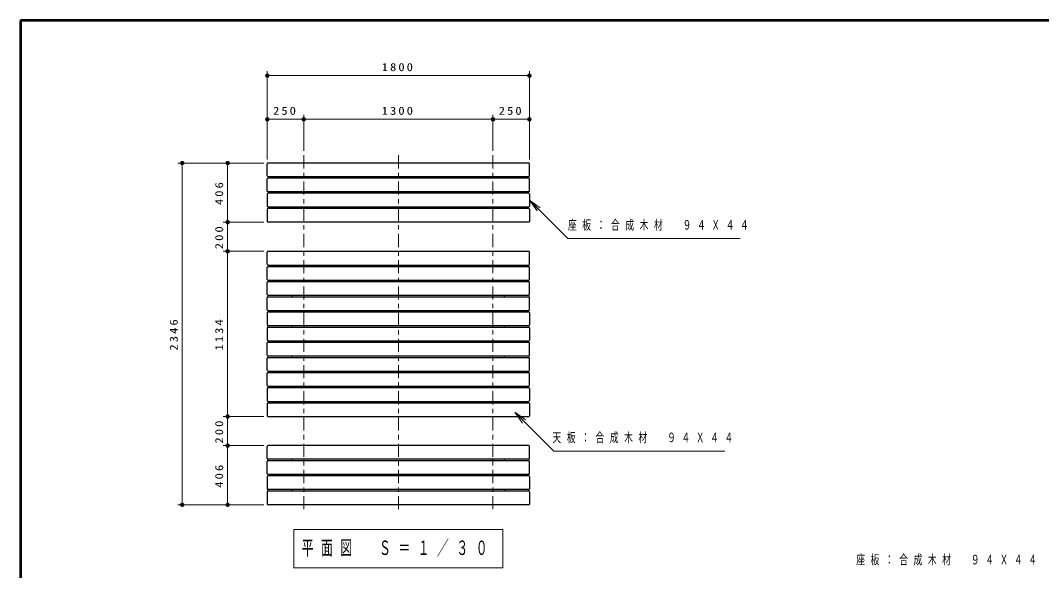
# Model space of a CAD drawing. Units: millimetres on the paper, with parts at other scales. Extents: x -365 to 10, y -38 to 257.
# Drawn here: x -365 to -131.2, y 131.1 to 257 of the extents above; entities that cross this region are included whole.
import ezdxf

# ---------------------------------------------------------------- set-up
doc = ezdxf.new("R2010")
doc.units = ezdxf.units.MM
doc.linetypes.add('USER2', pattern=[6, 3, -1, 1, -1])
doc.layers.add('LY_1', color=7, linetype='Continuous', lineweight=25)
doc.layers.add('LY_2', color=7, linetype='Continuous', lineweight=13)
doc.styles.add('ＭＳ ゴシック', font='')
doc.styles.get('ＭＳ ゴシック').set_extended_font_data('MS Gothic')

# ---------------------------------------------------------------- blocks, each defined once
blk = doc.blocks.new('filled_dot')
at = {"color": 0, "linetype": 'Continuous', "lineweight": -2, "const_width": 1.25}
blk.add_lwpolyline([(-0.625, 0, 1), (0.625, 0, 1)], format="xyb", close=True, dxfattribs=at)

msp = doc.modelspace()

# ---------------------------------------------------------------- linework, layer by layer
at = {"layer": 'LY_1', "lineweight": 13}
for p, q in [((-308.477, 225.203), (-308.477, 245.37)), ((-308.477, 244.37), (-248.477, 244.37)), ((-248.477, 225.203), (-248.477, 245.37)), ((-308.477, 225.37), (-308.477, 235.37)), ((-308.477, 234.37), (-300.143, 234.37)), ((-300.143, 227.137), (-300.143, 235.37)), ((-300.143, 234.37), (-256.81, 234.37)), ((-256.81, 227.137), (-256.81, 235.37)), ((-256.81, 234.37), (-248.477, 234.37)), ((-248.477, 225.37), (-248.477, 235.37)), ((-318.557, 224.37), (-328.959, 224.37)), ((-327.959, 146.17), (-327.959, 224.37)), ((-309.31, 224.37), (-318.557, 224.37)), ((-317.557, 210.836), (-317.557, 224.37)), ((-246.709, 213.395), (-248.477, 215.87)), ((-248.477, 215.87), (-246.002, 214.102)), ((-248.477, 215.87), (-246.355, 213.748)), ((-309.31, 210.836), (-318.557, 210.836)), ((-317.557, 204.17), (-317.557, 210.836)), ((-309.31, 204.17), (-318.557, 204.17)), ((-317.557, 166.37), (-317.557, 204.17)), ((-309.31, 166.37), (-318.557, 166.37)), ((-317.557, 159.703), (-317.557, 166.37)), ((-250.041, 164.876), (-251.809, 167.35)), ((-251.809, 167.35), (-249.334, 165.583)), ((-251.809, 167.35), (-249.688, 165.229)), ((-309.31, 159.703), (-318.557, 159.703)), ((-317.557, 146.17), (-317.557, 159.703)), ((-318.557, 146.17), (-328.959, 146.17)), ((-309.31, 146.17), (-318.557, 146.17)), ((-302.377, 140.539), (-302.377, 131.739)), ((-254.577, 140.539), (-302.377, 140.539)), ((-254.577, 131.739), (-254.577, 140.539)), ((-302.377, 131.739), (-254.577, 131.739))]:
    msp.add_line(p, q, dxfattribs=at)
at = {"layer": 'LY_1', "linetype": 'USER2', "lineweight": 13}
for p, q in [((-300.143, 226.137), (-300.143, 144.196)), ((-278.477, 226.137), (-278.477, 144.196)), ((-256.81, 226.137), (-256.81, 144.196))]:
    msp.add_line(p, q, dxfattribs=at)
at = {"layer": 'LY_1', "color": 4}
for p, q in [((-308.477, 221.403), (-308.477, 224.203)), ((-248.644, 224.37), (-308.31, 224.37)), ((-248.477, 221.403), (-248.477, 224.203)), ((-308.477, 217.936), (-308.477, 220.736)), ((-248.644, 221.236), (-308.31, 221.236)), ((-248.644, 220.903), (-308.31, 220.903)), ((-248.477, 217.936), (-248.477, 220.736)), ((-248.644, 217.77), (-308.31, 217.77)), ((-248.644, 217.437), (-308.31, 217.437)), ((-308.477, 217.27), (-308.477, 214.47)), ((-248.477, 217.27), (-248.477, 214.47)), ((-308.477, 213.803), (-308.477, 211.003)), ((-248.644, 214.303), (-308.31, 214.303)), ((-248.644, 213.97), (-308.31, 213.97)), ((-248.477, 213.803), (-248.477, 211.003)), ((-248.644, 210.837), (-308.31, 210.837)), ((-308.477, 201.203), (-308.477, 204.003)), ((-308.31, 204.17), (-248.643, 204.17)), ((-248.477, 201.203), (-248.477, 204.003)), ((-308.477, 197.736), (-308.477, 200.536)), ((-308.31, 201.036), (-248.643, 201.036)), ((-308.31, 200.703), (-248.643, 200.703)), ((-248.477, 197.736), (-248.477, 200.536)), ((-308.477, 194.27), (-308.477, 197.07)), ((-308.31, 197.57), (-248.643, 197.57)), ((-308.31, 197.236), (-248.643, 197.236)), ((-248.477, 194.27), (-248.477, 197.07)), ((-308.31, 194.103), (-248.643, 194.103)), ((-308.477, 190.803), (-308.477, 193.603)), ((-308.31, 193.77), (-248.643, 193.77)), ((-248.477, 190.803), (-248.477, 193.603)), ((-308.477, 190.136), (-308.477, 187.336)), ((-308.31, 190.636), (-248.643, 190.636)), ((-308.31, 190.303), (-248.643, 190.303)), ((-248.477, 190.136), (-248.477, 187.336)), ((-308.31, 187.17), (-248.643, 187.17)), ((-308.477, 186.67), (-308.477, 183.87)), ((-308.31, 186.836), (-248.643, 186.836)), ((-248.477, 186.67), (-248.477, 183.87)), ((-308.477, 180.403), (-308.477, 183.203)), ((-308.31, 183.703), (-248.643, 183.703)), ((-308.31, 183.37), (-248.643, 183.37)), ((-248.477, 180.403), (-248.477, 183.203)), ((-308.31, 180.236), (-248.643, 180.236)), ((-308.477, 176.936), (-308.477, 179.736)), ((-308.31, 179.903), (-248.643, 179.903)), ((-248.477, 176.936), (-248.477, 179.736)), ((-308.477, 173.47), (-308.477, 176.27)), ((-308.31, 176.77), (-248.643, 176.77)), ((-308.31, 176.436), (-248.643, 176.436)), ((-248.477, 173.47), (-248.477, 176.27)), ((-308.31, 173.303), (-248.643, 173.303)), ((-308.477, 172.803), (-308.477, 170.003)), ((-308.31, 172.97), (-248.643, 172.97)), ((-248.477, 172.803), (-248.477, 170.003)), ((-308.477, 169.336), (-308.477, 166.536)), ((-308.31, 169.836), (-248.643, 169.836)), ((-308.31, 169.503), (-248.643, 169.503)), ((-248.477, 169.336), (-248.477, 166.536)), ((-308.31, 166.37), (-248.643, 166.37)), ((-308.477, 156.736), (-308.477, 159.536)), ((-248.644, 159.703), (-308.31, 159.703)), ((-248.477, 156.736), (-248.477, 159.536)), ((-308.477, 153.27), (-308.477, 156.07)), ((-248.644, 156.57), (-308.31, 156.57)), ((-248.644, 156.236), (-308.31, 156.236)), ((-248.477, 153.27), (-248.477, 156.07)), ((-308.477, 152.603), (-308.477, 149.803)), ((-248.644, 153.103), (-308.31, 153.103)), ((-248.644, 152.77), (-308.31, 152.77)), ((-248.477, 152.603), (-248.477, 149.803)), ((-248.644, 149.636), (-308.31, 149.636)), ((-308.477, 149.136), (-308.477, 146.336)), ((-248.644, 149.303), (-308.31, 149.303)), ((-248.477, 149.136), (-248.477, 146.336)), ((-248.644, 146.17), (-308.31, 146.17))]:
    msp.add_line(p, q, dxfattribs=at)
at = {"layer": 'LY_1'}
for p, q in [((-302.81, 220.903), (-302.81, 221.236)), ((-300.068, 220.903), (-300.068, 221.236)), ((-256.885, 220.903), (-256.885, 221.236)), ((-254.144, 220.903), (-254.144, 221.236)), ((-302.81, 217.603), (-302.81, 217.77)), ((-302.81, 217.603), (-302.81, 217.437)), ((-300.068, 217.603), (-300.068, 217.77)), ((-300.068, 217.603), (-300.068, 217.437)), ((-256.885, 217.603), (-256.885, 217.77)), ((-256.885, 217.603), (-256.885, 217.437)), ((-254.144, 217.603), (-254.144, 217.77)), ((-254.144, 217.603), (-254.144, 217.437)), ((-302.81, 214.303), (-302.81, 213.97)), ((-300.068, 214.303), (-300.068, 213.97)), ((-256.885, 214.303), (-256.885, 213.97)), ((-254.144, 214.303), (-254.144, 213.97)), ((-302.81, 200.703), (-302.81, 201.036)), ((-300.068, 200.703), (-300.068, 201.036)), ((-256.885, 200.703), (-256.885, 201.036)), ((-254.143, 200.703), (-254.143, 201.036)), ((-302.81, 197.236), (-302.81, 197.57)), ((-300.068, 197.236), (-300.068, 197.57)), ((-256.885, 197.236), (-256.885, 197.57)), ((-254.143, 197.236), (-254.143, 197.57)), ((-302.81, 193.77), (-302.81, 194.103)), ((-300.068, 193.77), (-300.068, 194.103)), ((-256.885, 193.77), (-256.885, 194.103)), ((-254.143, 193.77), (-254.143, 194.103)), ((-302.81, 190.303), (-302.81, 190.636)), ((-300.068, 190.303), (-300.068, 190.636)), ((-256.885, 190.303), (-256.885, 190.636)), ((-254.143, 190.303), (-254.143, 190.636)), ((-302.81, 186.836), (-302.81, 187.17)), ((-300.068, 186.836), (-300.068, 187.17)), ((-256.885, 186.836), (-256.885, 187.17)), ((-254.143, 186.836), (-254.143, 187.17)), ((-302.81, 183.37), (-302.81, 183.703)), ((-300.068, 183.37), (-300.068, 183.703)), ((-256.885, 183.37), (-256.885, 183.703)), ((-254.143, 183.37), (-254.143, 183.703)), ((-302.81, 179.903), (-302.81, 180.236)), ((-300.068, 179.903), (-300.068, 180.236)), ((-256.885, 179.903), (-256.885, 180.236)), ((-254.143, 179.903), (-254.143, 180.236)), ((-302.81, 176.436), (-302.81, 176.77)), ((-300.068, 176.436), (-300.068, 176.77)), ((-256.885, 176.436), (-256.885, 176.77)), ((-254.143, 176.436), (-254.143, 176.77)), ((-302.81, 173.136), (-302.81, 173.303)), ((-302.81, 173.136), (-302.81, 172.97)), ((-300.068, 173.136), (-300.068, 173.303)), ((-300.068, 173.136), (-300.068, 172.97)), ((-256.885, 173.136), (-256.885, 173.303)), ((-256.885, 173.136), (-256.885, 172.97)), ((-254.143, 173.136), (-254.143, 173.303)), ((-254.143, 173.136), (-254.143, 172.97)), ((-302.81, 169.836), (-302.81, 169.503)), ((-300.068, 169.836), (-300.068, 169.503)), ((-256.885, 169.836), (-256.885, 169.503)), ((-254.143, 169.836), (-254.143, 169.503)), ((-302.81, 156.236), (-302.81, 156.57)), ((-300.068, 156.236), (-300.068, 156.57)), ((-256.885, 156.236), (-256.885, 156.57)), ((-254.144, 156.236), (-254.144, 156.57)), ((-302.81, 152.936), (-302.81, 153.103)), ((-302.81, 152.936), (-302.81, 152.77)), ((-300.068, 152.936), (-300.068, 153.103)), ((-300.068, 152.936), (-300.068, 152.77)), ((-256.885, 152.936), (-256.885, 153.103)), ((-256.885, 152.936), (-256.885, 152.77)), ((-254.144, 152.936), (-254.144, 153.103)), ((-254.144, 152.936), (-254.144, 152.77)), ((-302.81, 149.636), (-302.81, 149.303)), ((-300.068, 149.636), (-300.068, 149.303)), ((-256.885, 149.636), (-256.885, 149.303)), ((-254.144, 149.636), (-254.144, 149.303))]:
    msp.add_line(p, q, dxfattribs=at)
at = {"layer": 'LY_1', "lineweight": 13}
for points in [[(-248.477, 215.87), (-239.69, 207.083), (-200.202, 207.083)], [(-251.809, 167.35), (-242.918, 158.46), (-203.748, 158.46)]]:
    msp.add_lwpolyline(points, dxfattribs=at)
at = {"layer": 'LY_1', "color": 4}
for centre, start, end in [((-308.31, 224.203), 90, 180), ((-248.644, 224.203), 360, 90), ((-308.31, 221.403), 180, 270), ((-308.31, 220.736), 90, 180), ((-248.644, 221.403), 270, 0), ((-248.644, 220.736), 360, 90), ((-308.31, 217.936), 180, 270), ((-308.31, 217.27), 90, 180), ((-248.644, 217.936), 270, 0), ((-248.644, 217.27), 360, 90), ((-308.31, 214.47), 180, 270), ((-308.31, 213.803), 90, 180), ((-248.644, 214.47), 270, 0), ((-248.644, 213.803), 360, 90), ((-308.31, 211.003), 180, 270), ((-248.644, 211.003), 270, 0), ((-308.31, 204.003), 90, 180), ((-248.643, 204.003), 0, 90), ((-308.31, 201.203), 179.99999, 270), ((-248.643, 201.203), 270, 0), ((-308.31, 200.536), 90, 180), ((-248.643, 200.536), 0, 90), ((-308.31, 197.736), 179.99999, 270), ((-308.31, 197.07), 90, 180), ((-248.643, 197.736), 270, 0), ((-248.643, 197.07), 0, 90), ((-308.31, 194.27), 179.99999, 270), ((-248.643, 194.27), 270, 0), ((-308.31, 193.603), 90, 180), ((-248.643, 193.603), 0, 90), ((-308.31, 190.803), 179.99999, 270), ((-308.31, 190.136), 90, 180), ((-248.643, 190.803), 270, 0), ((-248.643, 190.136), 0, 90), ((-308.31, 187.336), 179.99999, 270), ((-248.643, 187.336), 270, 0), ((-308.31, 186.67), 90, 180), ((-248.643, 186.67), 0, 90), ((-308.31, 183.87), 179.99999, 270), ((-308.31, 183.203), 90, 180), ((-248.643, 183.87), 270, 0), ((-248.643, 183.203), 0, 90), ((-308.31, 180.403), 179.99999, 270), ((-248.643, 180.403), 270, 0), ((-308.31, 179.736), 90, 180), ((-248.643, 179.736), 0, 90), ((-308.31, 176.936), 179.99999, 270), ((-308.31, 176.27), 90, 180), ((-248.643, 176.936), 270, 0), ((-248.643, 176.27), 0, 90), ((-308.31, 173.47), 179.99999, 270), ((-248.643, 173.47), 270, 0), ((-308.31, 172.803), 90, 180), ((-248.643, 172.803), 0, 90), ((-308.31, 170.003), 179.99999, 270), ((-308.31, 169.336), 90, 180), ((-248.643, 170.003), 270, 0), ((-248.643, 169.336), 0, 90), ((-308.31, 166.536), 179.99999, 270), ((-248.643, 166.536), 270, 0), ((-308.31, 159.536), 90, 180), ((-248.644, 159.536), 360, 90), ((-308.31, 156.736), 180, 270), ((-248.644, 156.736), 270, 0), ((-308.31, 156.07), 90, 180), ((-248.644, 156.07), 360, 90), ((-308.31, 153.27), 180, 270), ((-308.31, 152.603), 90, 180), ((-248.644, 153.27), 270, 0), ((-248.644, 152.603), 360, 90), ((-308.31, 149.803), 180, 270), ((-248.644, 149.803), 270, 0), ((-308.31, 149.136), 90, 180), ((-248.644, 149.136), 360, 90), ((-308.31, 146.336), 180, 270), ((-248.644, 146.336), 270, 0)]:
    msp.add_arc(centre, 0.167, start, end, dxfattribs=at)
at = {"layer": 'LY_2', "lineweight": 50}
for p, q in [((0, 257), (-365, 257)), ((-365, 257), (-365, 0))]:
    msp.add_line(p, q, dxfattribs=at)

# ---------------------------------------------------------------- block references
at = {"layer": 'LY_1', "lineweight": 13, "xscale": 0.4, "yscale": 0.4}
for p in [(-308.477, 244.37), (-308.477, 234.37)]:
    msp.add_blockref('filled_dot', p, dxfattribs=at)
for p, rotation in [((-248.477, 244.37), 180), ((-300.143, 234.37), 180), ((-256.81, 234.37), 180), ((-248.477, 234.37), 180), ((-327.959, 224.37), 270), ((-317.557, 224.37), 270), ((-317.557, 210.836), 90), ((-317.557, 210.836), 270), ((-317.557, 204.17), 90), ((-317.557, 204.17), 270), ((-317.557, 166.37), 90), ((-317.557, 166.37), 270), ((-317.557, 159.703), 90), ((-317.557, 159.703), 270), ((-327.959, 146.17), 90), ((-317.557, 146.17), 90)]:
    msp.add_blockref('filled_dot', p, dxfattribs=dict(at, rotation=rotation))

# ---------------------------------------------------------------- texts
at = {"layer": 'LY_1', "style": 'ＭＳ ゴシック'}
for s, insert, char_height, attachment_point in [('\\T1.33;\\W1.15;1800', (-278.477, 245.37), 1.833, 8), ('\\T1.33;\\W1.15;250', (-304.31, 235.37), 1.833, 8), ('\\T1.33;\\W1.15;1300', (-278.477, 235.37), 1.833, 8), ('\\T1.33;\\W1.15;250', (-252.643, 235.37), 1.833, 8), ('\\T1.64;\\W0.65;座板：合成木材\u3000９４Ｘ４４', (-239.647, 210.083), 2.199, 4), ('\\T1.64;\\W0.65;天板：合成木材\u3000９４Ｘ４４', (-243.193, 161.46), 2.199, 4), ('\\T1.64;\\W0.6;平面図\u3000Ｓ＝１／３０', (-278.477, 136.139), 3.299, 5), ('\\T1.64;\\W0.65;座板：合成木材\u3000９４Ｘ４４', (-173.655, 133.491), 2.199, 4)]:
    msp.add_mtext(s, dxfattribs=dict(at, insert=insert, char_height=char_height, attachment_point=attachment_point))
at = {"layer": 'LY_1', "char_height": 1.833, "attachment_point": 8, "rotation": 90, "style": 'ＭＳ ゴシック'}
for s, insert in [('\\T1.33;\\W1.15;406', (-318.557, 217.603)), ('\\T1.33;\\W1.15;200', (-318.557, 207.503)), ('\\T1.33;\\W1.15;2346', (-328.959, 185.27)), ('\\T1.33;\\W1.15;1134', (-318.557, 185.27)), ('\\T1.33;\\W1.15;200', (-318.557, 163.036)), ('\\T1.33;\\W1.15;406', (-318.557, 152.936))]:
    msp.add_mtext(s, dxfattribs=dict(at, insert=insert))

doc.saveas('drawing.dxf')
